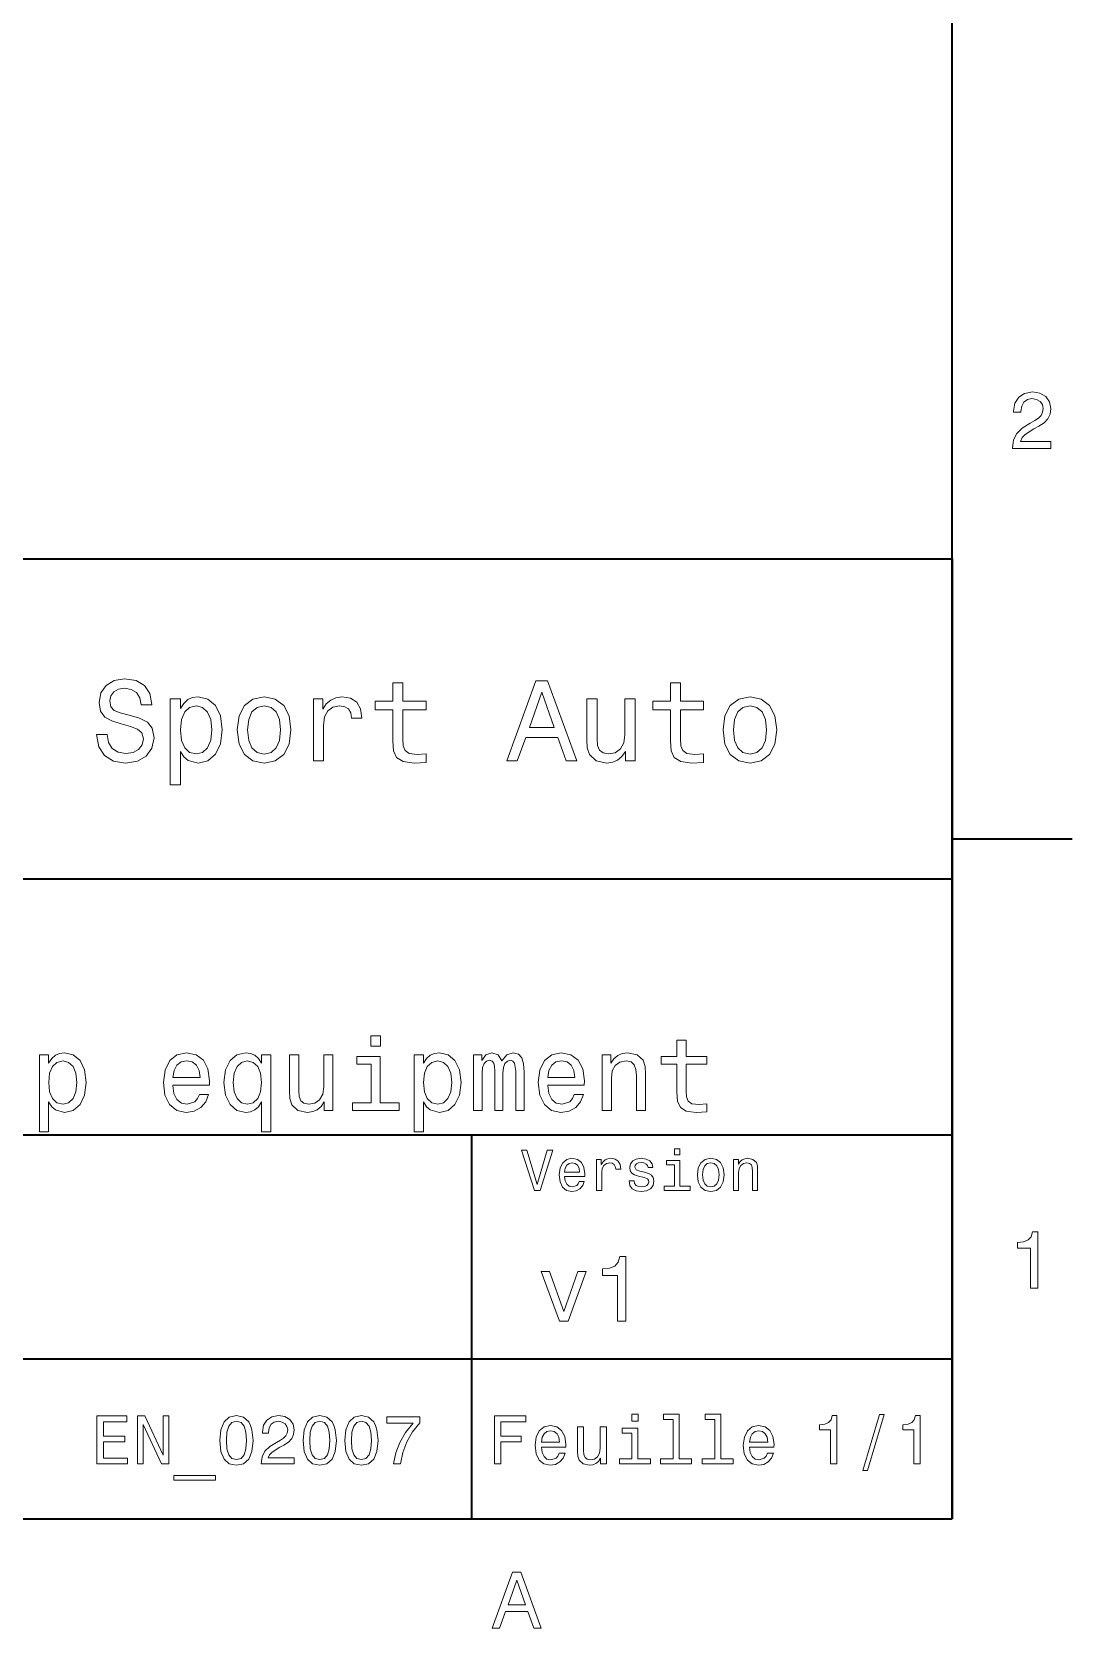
# Model space of a CAD drawing. Extents: x 0 to 297, y 0 to 210.
# Drawn here: x 229.5 to 294.5, y 3.2 to 103 of the extents above; entities that cross this region are included whole.
import ezdxf

# ---------------------------------------------------------------- set-up
doc = ezdxf.new("R2010")
doc.units = 0

msp = doc.modelspace()

# ---------------------------------------------------------------- linework, layer by layer
at = {"color": 7, "lineweight": 35}
for p, q in [((287, 10), (287, 200)), ((97, 70), (287, 70)), ((287, 70), (287, 10)), ((162, 50), (287, 50)), ((162, 34), (287, 34)), ((257, 10), (257, 34)), ((162, 20), (287, 20)), ((10, 10), (287, 10)), ((97, 10), (287, 10))]:
    msp.add_line(p, q, dxfattribs=at)
at = {"color": 7, "lineweight": 35, "ltscale": 0.1875}
msp.add_line((287, 52.5), (294.5, 52.5), dxfattribs=at)
at = {"color": 7, "lineweight": 13}
for points in [[(290.76947, 76.916786), (293.175079, 76.916786), (293.175079, 77.350502), (291.273773, 77.350502), (291.3797, 77.587532), (291.561249, 77.784218), (292.121033, 78.142288), (292.418579, 78.293587), (292.751434, 78.510445), (292.988464, 78.762604), (293.124634, 79.060158), (293.175079, 79.398056), (293.089355, 79.821686), (292.852325, 80.154541), (292.489197, 80.366356), (292.020172, 80.442001), (291.536041, 80.35627), (291.167877, 80.119232), (290.930847, 79.740997), (290.850159, 79.241714), (290.850159, 79.171112), (291.309082, 79.171112), (291.309082, 79.211456), (291.354462, 79.554398), (291.490631, 79.806557), (291.707489, 79.967941), (291.994965, 80.023415), (292.287476, 79.972984), (292.504333, 79.846901), (292.645538, 79.650215), (292.695984, 79.403099), (292.660675, 79.171112), (292.56485, 78.974426), (292.403473, 78.802956), (292.181549, 78.651657), (291.884003, 78.490273), (291.389771, 78.177589), (291.041779, 77.844742), (290.835022, 77.441284), (290.76947, 76.931915)], [(234.20462, 59.030979), (233.548996, 59.030979), (233.693085, 58.267288), (234.053314, 57.70533), (234.608078, 57.366714), (235.357361, 57.244236), (236.099426, 57.359509), (236.654175, 57.67651), (237.007202, 58.17363), (237.136902, 58.82925), (237.028824, 59.420029), (236.726227, 59.801872), (236.236313, 60.054031), (235.580704, 60.241352), (235.018738, 60.378242), (234.651306, 60.536743), (234.442368, 60.767288), (234.377533, 61.127522), (234.442368, 61.451729), (234.629684, 61.696686), (234.917877, 61.862389), (235.314133, 61.920029), (235.71759, 61.84798), (236.034592, 61.653458), (236.24353, 61.32925), (236.344391, 60.889767), (237, 60.889767), (237, 60.904179), (236.884735, 61.581409), (236.546112, 62.085732), (236.01297, 62.402737), (235.292511, 62.510807), (234.644104, 62.402737), (234.139771, 62.100143), (233.815567, 61.631844), (233.700287, 61.026657), (233.793961, 60.486309), (234.067734, 60.118874), (234.5, 59.873917), (235.09079, 59.6866), (235.674362, 59.520893), (236.113831, 59.362389), (236.380402, 59.131844), (236.47406, 58.757202), (236.387619, 58.375359), (236.164276, 58.087173), (235.825653, 57.907059), (235.386169, 57.849422), (234.896255, 57.928673), (234.521622, 58.159222), (234.283875, 58.533859)], [(252.05043, 60.579971), (252.05043, 58.64193), (252.093658, 58.015129), (252.29538, 57.582851), (252.698853, 57.330688), (253.383286, 57.244236), (254.132568, 57.280258), (254.132568, 57.827808), (253.585022, 57.78458), (253.087891, 57.842216), (252.82132, 58.022331), (252.706055, 58.324928), (252.684448, 58.75), (252.684448, 60.579971), (254.132568, 60.579971), (254.132568, 61.120316), (252.684448, 61.120316), (252.684448, 62.251438), (252.05043, 62.251438), (252.05043, 61.120316), (250.955322, 61.120316), (250.955322, 60.579971)], [(259.175781, 57.381123), (259.838623, 57.381123), (260.364563, 58.850864), (262.360229, 58.850864), (262.886169, 57.381123), (263.563416, 57.381123), (261.733429, 62.388329), (260.998566, 62.388329)], [(269.399109, 60.579971), (269.399109, 58.64193), (269.442352, 58.015129), (269.644073, 57.582851), (270.047546, 57.330688), (270.731995, 57.244236), (271.481262, 57.280258), (271.481262, 57.827808), (270.933716, 57.78458), (270.436584, 57.842216), (270.170013, 58.022331), (270.054749, 58.324928), (270.033142, 58.75), (270.033142, 60.579971), (271.481262, 60.579971), (271.481262, 61.120316), (270.033142, 61.120316), (270.033142, 62.251438), (269.399109, 62.251438), (269.399109, 61.120316), (268.304016, 61.120316), (268.304016, 60.579971)], [(238.786743, 60.652016), (238.786743, 61.25), (238.15274, 61.25), (238.15274, 55.882565), (238.786743, 55.882565), (238.786743, 57.971901), (239.010101, 57.633286), (239.262253, 57.409943), (239.896271, 57.244236), (240.50145, 57.381123), (240.976959, 57.791786), (241.286743, 58.440201), (241.402023, 59.319164), (241.286743, 60.190922), (240.976959, 60.839336), (240.50145, 61.242794), (239.896271, 61.386887), (239.550446, 61.343658), (239.255051, 61.206772), (239.002899, 60.976223)], [(242.338623, 59.311958), (242.453888, 58.432995), (242.785309, 57.78458), (243.311249, 57.381123), (244.017303, 57.244236), (244.716141, 57.381123), (245.242081, 57.777374), (245.573486, 58.425793), (245.695969, 59.311958), (245.573486, 60.190922), (245.242081, 60.846542), (244.716141, 61.242794), (244.017303, 61.386887), (243.311249, 61.242794), (242.785309, 60.839336), (242.453888, 60.190922)], [(247.100861, 57.381123), (247.734863, 57.381123), (247.734863, 59.592937), (247.799713, 60.12608), (247.994232, 60.507923), (248.311249, 60.738472), (248.736313, 60.817722), (249.053314, 60.767288), (249.291077, 60.623199), (249.435165, 60.378242), (249.485596, 60.046829), (250.126801, 60.046829), (250.040344, 60.630402), (249.802597, 61.048271), (249.406342, 61.30043), (248.865997, 61.386887), (248.498566, 61.32925), (248.181549, 61.185158), (247.900574, 60.940201), (247.677246, 60.608788), (247.677246, 61.25), (247.100861, 61.25)], [(260.595093, 59.463257), (261.365997, 61.667866), (262.136902, 59.463257)], [(267.194519, 61.25), (266.560516, 61.25), (266.560516, 59.016571), (266.488464, 58.497837), (266.279541, 58.123196), (265.955322, 57.892651), (265.530243, 57.820602), (265.19165, 57.878242), (264.975494, 58.051151), (264.853027, 58.346542), (264.824219, 58.764408), (264.824219, 61.25), (264.190186, 61.25), (264.190186, 58.706772), (264.211792, 58.195244), (264.348694, 57.770172), (264.766571, 57.381123), (265.436584, 57.244236), (265.796814, 57.294666), (266.106628, 57.424351), (266.373199, 57.647694), (266.589325, 57.971901), (266.589325, 57.381123), (267.194519, 57.381123)], [(272.698853, 59.311958), (272.814117, 58.432995), (273.145508, 57.78458), (273.671448, 57.381123), (274.377502, 57.244236), (275.076355, 57.381123), (275.602295, 57.777374), (275.933716, 58.425793), (276.056183, 59.311958), (275.933716, 60.190922), (275.602295, 60.846542), (275.076355, 61.242794), (274.377502, 61.386887), (273.671448, 61.242794), (273.145508, 60.839336), (272.814117, 60.190922)], [(239.788193, 57.8134), (239.363129, 57.907059), (239.053314, 58.195244), (238.858795, 58.663544), (238.793945, 59.319164), (238.858795, 59.967579), (239.053314, 60.435879), (239.363129, 60.716858), (239.788193, 60.817722), (240.177246, 60.716858), (240.48703, 60.428673), (240.681564, 59.960373), (240.753601, 59.319164), (240.681564, 58.67075), (240.48703, 58.195244), (240.177246, 57.907059)], [(242.98703, 59.319164), (243.05188, 59.967579), (243.253601, 60.435879), (243.57782, 60.72406), (244.017303, 60.824928), (244.449585, 60.72406), (244.773773, 60.443081), (244.97551, 59.967579), (245.047546, 59.319164), (244.97551, 58.663544), (244.773773, 58.188038), (244.449585, 57.899853), (244.017303, 57.806194), (243.57782, 57.899853), (243.253601, 58.188038), (243.05188, 58.663544)], [(273.34726, 59.319164), (273.412109, 59.967579), (273.613831, 60.435879), (273.938019, 60.72406), (274.377502, 60.824928), (274.809784, 60.72406), (275.134003, 60.443081), (275.335724, 59.967579), (275.407776, 59.319164), (275.335724, 58.663544), (275.134003, 58.188038), (274.809784, 57.899853), (274.377502, 57.806194), (273.938019, 57.899853), (273.613831, 58.188038), (273.412109, 58.663544)], [(251.293945, 40.185879), (250.690918, 40.185879), (250.690918, 39.537464), (251.293945, 39.537464)], [(269.812683, 38.409222), (269.812683, 36.664986), (269.851593, 36.100864), (270.033142, 35.711815), (270.39624, 35.484871), (271.012268, 35.407059), (271.686584, 35.43948), (271.686584, 35.932274), (271.193787, 35.893372), (270.746399, 35.945244), (270.50647, 36.107349), (270.40274, 36.379681), (270.383301, 36.762245), (270.383301, 38.409222), (271.686584, 38.409222), (271.686584, 38.895531), (270.383301, 38.895531), (270.383301, 39.913544), (269.812683, 39.913544), (269.812683, 38.895531), (268.827087, 38.895531), (268.827087, 38.409222)], [(230.551147, 38.474064), (230.551147, 39.012245), (229.98056, 39.012245), (229.98056, 34.181557), (230.551147, 34.181557), (230.551147, 36.061958), (230.752167, 35.757202), (230.979111, 35.556194), (231.549713, 35.407059), (232.094391, 35.530258), (232.522339, 35.899857), (232.801147, 36.483429), (232.904907, 37.274494), (232.801147, 38.059078), (232.522339, 38.642651), (232.094391, 39.005764), (231.549713, 39.135445), (231.23848, 39.096542), (230.972626, 38.973343), (230.745682, 38.76585)], [(238.319168, 37.105907), (240.601593, 37.105907), (240.608063, 37.371758), (240.504333, 38.117435), (240.219025, 38.675072), (239.765137, 39.012245), (239.162109, 39.135445), (238.572052, 39.005764), (238.118164, 38.642651), (237.82637, 38.052593), (237.722626, 37.274494), (237.819885, 36.476944), (238.111679, 35.893372), (238.559082, 35.530258), (239.142654, 35.407059), (239.648422, 35.491352), (240.0634, 35.711815), (240.368164, 36.061958), (240.543228, 36.528816), (239.979111, 36.528816), (239.862396, 36.269451), (239.693802, 36.074928), (239.213974, 35.919308), (238.844391, 35.990631), (238.565567, 36.217579), (238.384003, 36.587173), (238.319168, 37.086452)], [(243.863113, 38.474064), (243.662109, 38.76585), (243.43515, 38.973343), (243.169312, 39.090057), (242.864563, 39.135445), (242.3134, 39.005764), (241.885452, 38.642651), (241.606628, 38.059078), (241.509369, 37.274494), (241.606628, 36.483429), (241.885452, 35.899857), (242.3134, 35.530258), (242.864563, 35.407059), (243.169312, 35.445965), (243.42868, 35.556194), (243.655624, 35.757202), (243.863113, 36.061958), (243.863113, 34.181557), (244.433716, 34.181557), (244.433716, 39.012245), (243.863113, 39.012245)], [(248.311249, 39.012245), (247.740631, 39.012245), (247.740631, 37.002159), (247.675797, 36.535301), (247.487762, 36.198124), (247.195969, 35.990631), (246.813416, 35.925793), (246.508652, 35.977665), (246.314117, 36.133286), (246.203888, 36.399136), (246.177948, 36.775215), (246.177948, 39.012245), (245.607361, 39.012245), (245.607361, 36.723343), (245.626801, 36.262966), (245.75, 35.880402), (246.126083, 35.530258), (246.729111, 35.407059), (247.053314, 35.45245), (247.332138, 35.569164), (247.572052, 35.770172), (247.766571, 36.061958), (247.766571, 35.530258), (248.311249, 35.530258)], [(253.971909, 38.474064), (253.971909, 39.012245), (253.401306, 39.012245), (253.401306, 34.181557), (253.971909, 34.181557), (253.971909, 36.061958), (254.172913, 35.757202), (254.399857, 35.556194), (254.970459, 35.407059), (255.515137, 35.530258), (255.943085, 35.899857), (256.221924, 36.483429), (256.325653, 37.274494), (256.221924, 38.059078), (255.943085, 38.642651), (255.515137, 39.005764), (254.970459, 39.135445), (254.659225, 39.096542), (254.393372, 38.973343), (254.166428, 38.76585)], [(257.110229, 35.530258), (257.635437, 35.530258), (257.635437, 37.858067), (257.667877, 38.208214), (257.765137, 38.461094), (257.914276, 38.610229), (258.108795, 38.668587), (258.264404, 38.616714), (258.368164, 38.48703), (258.420044, 38.266571), (258.439484, 37.974781), (258.439484, 35.530258), (258.932281, 35.530258), (258.932281, 37.858067), (258.964691, 38.201729), (259.061951, 38.454609), (259.21759, 38.610229), (259.412109, 38.668587), (259.567719, 38.616714), (259.671478, 38.48703), (259.736328, 37.974781), (259.736328, 35.530258), (260.261536, 35.530258), (260.261536, 37.935879), (260.229126, 38.435158), (260.125366, 38.817722), (259.917877, 39.051151), (259.580688, 39.135445), (259.185181, 39.005764), (258.880402, 38.629681), (258.640503, 38.999279), (258.238464, 39.135445), (257.868896, 39.005764), (257.615997, 38.642651), (257.615997, 39.012245), (257.110229, 39.012245)], [(261.739929, 37.105907), (264.022339, 37.105907), (264.028809, 37.371758), (263.925079, 38.117435), (263.639771, 38.675072), (263.185883, 39.012245), (262.582855, 39.135445), (261.992798, 39.005764), (261.53891, 38.642651), (261.247131, 38.052593), (261.143372, 37.274494), (261.240631, 36.476944), (261.53241, 35.893372), (261.979828, 35.530258), (262.563416, 35.407059), (263.069153, 35.491352), (263.484161, 35.711815), (263.78891, 36.061958), (263.963989, 36.528816), (263.399841, 36.528816), (263.283142, 36.269451), (263.114563, 36.074928), (262.634735, 35.919308), (262.265137, 35.990631), (261.986328, 36.217579), (261.804749, 36.587173), (261.739929, 37.086452)], [(265.144104, 35.530258), (265.714691, 35.530258), (265.714691, 37.540344), (265.773071, 38.000721), (265.96109, 38.337894), (266.252869, 38.545387), (266.641937, 38.623199), (266.953186, 38.558357), (267.147705, 38.383286), (267.244965, 38.091499), (267.277374, 37.70245), (267.277374, 35.530258), (267.847992, 35.530258), (267.847992, 37.819164), (267.822052, 38.279537), (267.705322, 38.662102), (267.322754, 39.012245), (266.726227, 39.135445), (266.395538, 39.090057), (266.116699, 38.966858), (265.876801, 38.759365), (265.688782, 38.480545), (265.688782, 39.012245), (265.144104, 39.012245)], [(231.452454, 35.919308), (231.069885, 36.003601), (230.791077, 36.262966), (230.615997, 36.684437), (230.557648, 37.274494), (230.615997, 37.858067), (230.791077, 38.279537), (231.069885, 38.532421), (231.452454, 38.623199), (231.802597, 38.532421), (232.081421, 38.273052), (232.256485, 37.851585), (232.32132, 37.274494), (232.256485, 36.690922), (232.081421, 36.262966), (231.802597, 36.003601)], [(238.319168, 37.585735), (238.390488, 38.033138), (238.565567, 38.363831), (238.831421, 38.564842), (239.181549, 38.636166), (239.525223, 38.564842), (239.791077, 38.363831), (239.953171, 38.033138), (240.011536, 37.585735)], [(242.092941, 37.274494), (242.151306, 37.851585), (242.332855, 38.273052), (242.605194, 38.532421), (242.961823, 38.623199), (243.337891, 38.532421), (243.623199, 38.279537), (243.791779, 37.858067), (243.856628, 37.274494), (243.791779, 36.684437), (243.623199, 36.262966), (243.337891, 36.003601), (242.961823, 35.919308), (242.605194, 36.003601), (242.332855, 36.262966), (242.151306, 36.690922)], [(251.274506, 36.010086), (251.274506, 38.895531), (249.809082, 38.895531), (249.809082, 38.409222), (250.703888, 38.409222), (250.703888, 36.010086), (249.536743, 36.010086), (249.536743, 35.530258), (252.45462, 35.530258), (252.45462, 36.010086)], [(254.873199, 35.919308), (254.490631, 36.003601), (254.211823, 36.262966), (254.036743, 36.684437), (253.978394, 37.274494), (254.036743, 37.858067), (254.211823, 38.279537), (254.490631, 38.532421), (254.873199, 38.623199), (255.223343, 38.532421), (255.502167, 38.273052), (255.677246, 37.851585), (255.742081, 37.274494), (255.677246, 36.690922), (255.502167, 36.262966), (255.223343, 36.003601)], [(261.739929, 37.585735), (261.811249, 38.033138), (261.986328, 38.363831), (262.252167, 38.564842), (262.602295, 38.636166), (262.945984, 38.564842), (263.211823, 38.363831), (263.373932, 38.033138), (263.432281, 37.585735)], [(261.71109, 33.03458), (261.08429, 30.905619), (260.439484, 33.03458), (260.09726, 33.03458), (260.904175, 30.530979), (261.264404, 30.530979), (262.053314, 33.03458)], [(269.992798, 33.117435), (269.657776, 33.117435), (269.657776, 32.757202), (269.992798, 32.757202)], [(262.784576, 31.40634), (264.052582, 31.40634), (264.056183, 31.554033), (263.998566, 31.9683), (263.840057, 32.278099), (263.587891, 32.465416), (263.252869, 32.533859), (262.925079, 32.461815), (262.672913, 32.260086), (262.510803, 31.932276), (262.453156, 31.5), (262.507202, 31.056915), (262.669312, 30.732708), (262.917877, 30.530979), (263.242065, 30.462536), (263.523041, 30.509365), (263.753601, 30.631844), (263.922913, 30.826368), (264.020172, 31.085733), (263.706787, 31.085733), (263.641937, 30.941643), (263.548279, 30.833572), (263.281708, 30.747118), (263.076355, 30.786743), (262.921478, 30.912823), (262.820618, 31.118155), (262.784576, 31.395533)], [(262.784576, 31.672911), (262.824219, 31.921469), (262.921478, 32.105186), (263.069153, 32.216858), (263.263702, 32.256485), (263.45462, 32.216858), (263.602295, 32.105186), (263.692352, 31.921469), (263.724792, 31.672911)], [(264.794678, 30.530979), (265.111664, 30.530979), (265.111664, 31.636887), (265.144104, 31.903458), (265.241364, 32.094379), (265.399841, 32.209652), (265.612396, 32.249279), (265.770905, 32.224064), (265.889771, 32.152016), (265.961823, 32.029537), (265.98703, 31.863832), (266.307648, 31.863832), (266.264404, 32.155621), (266.145538, 32.364552), (265.947418, 32.490635), (265.677246, 32.533859), (265.49353, 32.505043), (265.335022, 32.432995), (265.194519, 32.310516), (265.082855, 32.144814), (265.082855, 32.465416), (264.794678, 32.465416)], [(267.791779, 31.658501), (267.485596, 31.730547), (267.258636, 31.8134), (267.182983, 31.982708), (267.20462, 32.101585), (267.280273, 32.188038), (267.40274, 32.242073), (267.579254, 32.263687), (267.748566, 32.242073), (267.881836, 32.177231), (267.968292, 32.079971), (268.004333, 31.950287), (268.314117, 31.950287), (268.314117, 31.957493), (268.260101, 32.191643), (268.112396, 32.375359), (267.881836, 32.490635), (267.579254, 32.533859), (267.273041, 32.490635), (267.049713, 32.371758), (266.90921, 32.195244), (266.865997, 31.971901), (266.898407, 31.755764), (266.999268, 31.604465), (267.164978, 31.496397), (267.406342, 31.420748), (267.759369, 31.334293), (267.975494, 31.244236), (268.033142, 31.17219), (268.054749, 31.064121), (268.022339, 30.930836), (267.935883, 30.829971), (267.79538, 30.765129), (267.608063, 30.743515), (267.409943, 30.765129), (267.265839, 30.840778), (267.168579, 30.963255), (267.128967, 31.132565), (266.822754, 31.132565), (266.873199, 30.844379), (267.020905, 30.635447), (267.255035, 30.509365), (267.579254, 30.462536), (267.917877, 30.509365), (268.166412, 30.635447), (268.317719, 30.837175), (268.371765, 31.100143), (268.332123, 31.327089), (268.220459, 31.481987), (268.036743, 31.582851)], [(269.981995, 30.79755), (269.981995, 32.400574), (269.167877, 32.400574), (269.167877, 32.130402), (269.664978, 32.130402), (269.664978, 30.79755), (269.016571, 30.79755), (269.016571, 30.530979), (270.637604, 30.530979), (270.637604, 30.79755)], [(271.087891, 31.496397), (271.145538, 31.056915), (271.311249, 30.732708), (271.574219, 30.530979), (271.927246, 30.462536), (272.276672, 30.530979), (272.539612, 30.729107), (272.705322, 31.053314), (272.766571, 31.496397), (272.705322, 31.935879), (272.539612, 32.263687), (272.276672, 32.461815), (271.927246, 32.533859), (271.574219, 32.461815), (271.311249, 32.260086), (271.145538, 31.935879)], [(271.412109, 31.5), (271.444519, 31.824207), (271.54538, 32.058357), (271.707489, 32.20245), (271.927246, 32.25288), (272.143372, 32.20245), (272.305481, 32.061958), (272.406342, 31.824207), (272.442352, 31.5), (272.406342, 31.17219), (272.305481, 30.934437), (272.143372, 30.790344), (271.927246, 30.743515), (271.707489, 30.790344), (271.54538, 30.934437), (271.444519, 31.17219)], [(273.350159, 30.530979), (273.667145, 30.530979), (273.667145, 31.647694), (273.699554, 31.903458), (273.804047, 32.090778), (273.966125, 32.206051), (274.182281, 32.249279), (274.355194, 32.213257), (274.463257, 32.115993), (274.517303, 31.95389), (274.535309, 31.737751), (274.535309, 30.530979), (274.852295, 30.530979), (274.852295, 31.802593), (274.837891, 32.058357), (274.773041, 32.270893), (274.560516, 32.465416), (274.229095, 32.533859), (274.04538, 32.508644), (273.890503, 32.440201), (273.757202, 32.324928), (273.65274, 32.170029), (273.65274, 32.465416), (273.350159, 32.465416)], [(291.909241, 24.416786), (292.368164, 24.416786), (292.368164, 27.942001), (292.025208, 27.942001), (291.934448, 27.634365), (291.752899, 27.427593), (291.475525, 27.306557), (291.092224, 27.266211), (291.092224, 26.90814), (291.909241, 26.90814)], [(266.100861, 22.360231), (266.625366, 22.360231), (266.625366, 26.38905), (266.233429, 26.38905), (266.129669, 26.037464), (265.92218, 25.801153), (265.605194, 25.662825), (265.167145, 25.616714), (265.167145, 25.207493), (266.100861, 25.207493)], [(262.469727, 22.360231), (263.005768, 22.360231), (264.135437, 25.455332), (263.610962, 25.455332), (262.740631, 22.959656), (261.853027, 25.455332), (261.322754, 25.455332)], [(233.574921, 13.428675), (235.476944, 13.428675), (235.476944, 13.791787), (233.97261, 13.791787), (233.97261, 14.807637), (235.312668, 14.807637), (235.312668, 15.166427), (233.97261, 15.166427), (233.97261, 16.065563), (235.442352, 16.065563), (235.442352, 16.428675), (233.574921, 16.428675)], [(236.099411, 13.428675), (236.458206, 13.428675), (236.458206, 15.888329), (237.608063, 13.428675), (238.070602, 13.428675), (238.070602, 16.428675), (237.707489, 16.428675), (237.707489, 13.969021), (236.570602, 16.428675), (236.099411, 16.428675)], [(241.247833, 14.894093), (241.312668, 14.215418), (241.515839, 13.731268), (241.840057, 13.43732), (242.289612, 13.342219), (242.734863, 13.43732), (243.059067, 13.731268), (243.257919, 14.215418), (243.327087, 14.894093), (243.257919, 15.568444), (243.175781, 15.836456), (243.059067, 16.056917), (242.734863, 16.350864), (242.289612, 16.450289), (241.840057, 16.350864), (241.515839, 16.052593), (241.312668, 15.568444)], [(241.662811, 14.894093), (241.697403, 15.417148), (241.805466, 15.793228), (242, 16.013689), (242.289612, 16.091499), (242.574921, 16.013689), (242.76944, 15.793228), (242.877518, 15.417148), (242.912094, 14.894093), (242.877518, 14.366715), (242.76944, 13.990634), (242.574921, 13.770173), (242.289612, 13.696686), (242, 13.770173), (241.805466, 13.990634), (241.697403, 14.366715)], [(243.837173, 13.428675), (245.899124, 13.428675), (245.899124, 13.800432), (244.26944, 13.800432), (244.360229, 14.003603), (244.515839, 14.172191), (244.995667, 14.479107), (245.250717, 14.60879), (245.536011, 14.794669), (245.739182, 15.010807), (245.855896, 15.26585), (245.899124, 15.555476), (245.825638, 15.918589), (245.622467, 16.203892), (245.311234, 16.385447), (244.90921, 16.450289), (244.494232, 16.376802), (244.178665, 16.173632), (243.975494, 15.849424), (243.906342, 15.421471), (243.906342, 15.360951), (244.299713, 15.360951), (244.299713, 15.395534), (244.338608, 15.689482), (244.455322, 15.905621), (244.641205, 16.043949), (244.887604, 16.091499), (245.138321, 16.048271), (245.324203, 15.940203), (245.445236, 15.771614), (245.488464, 15.559799), (245.458206, 15.360951), (245.376068, 15.192364), (245.237747, 15.045389), (245.047546, 14.915707), (244.792496, 14.777378), (244.368866, 14.509366), (244.070602, 14.224064), (243.893372, 13.878242), (243.837173, 13.441643)], [(246.452438, 14.894093), (246.517288, 14.215418), (246.720459, 13.731268), (247.044662, 13.43732), (247.494232, 13.342219), (247.939468, 13.43732), (248.263687, 13.731268), (248.462524, 14.215418), (248.531693, 14.894093), (248.462524, 15.568444), (248.380402, 15.836456), (248.263687, 16.056917), (247.939468, 16.350864), (247.494232, 16.450289), (247.044662, 16.350864), (246.720459, 16.052593), (246.517288, 15.568444)], [(246.867432, 14.894093), (246.902008, 15.417148), (247.010086, 15.793228), (247.204605, 16.013689), (247.494232, 16.091499), (247.779526, 16.013689), (247.97406, 15.793228), (248.082123, 15.417148), (248.116714, 14.894093), (248.082123, 14.366715), (247.97406, 13.990634), (247.779526, 13.770173), (247.494232, 13.696686), (247.204605, 13.770173), (247.010086, 13.990634), (246.902008, 14.366715)], [(249.054749, 14.894093), (249.119583, 14.215418), (249.322754, 13.731268), (249.646973, 13.43732), (250.096527, 13.342219), (250.541779, 13.43732), (250.865982, 13.731268), (251.064835, 14.215418), (251.134003, 14.894093), (251.064835, 15.568444), (250.982697, 15.836456), (250.865982, 16.056917), (250.541779, 16.350864), (250.096527, 16.450289), (249.646973, 16.350864), (249.322754, 16.052593), (249.119583, 15.568444)], [(249.469727, 14.894093), (249.504318, 15.417148), (249.612381, 15.793228), (249.806915, 16.013689), (250.096527, 16.091499), (250.381836, 16.013689), (250.576355, 15.793228), (250.684433, 15.417148), (250.719009, 14.894093), (250.684433, 14.366715), (250.576355, 13.990634), (250.381836, 13.770173), (250.096527, 13.696686), (249.806915, 13.770173), (249.612381, 13.990634), (249.504318, 14.366715)], [(252.097977, 13.428675), (252.534576, 13.428675), (252.677231, 14.141932), (252.927948, 14.807637), (253.28241, 15.425793), (253.744949, 16.005043), (253.744949, 16.363834), (251.687317, 16.363834), (251.687317, 15.970462), (253.329971, 15.970462), (252.854462, 15.386889), (252.495667, 14.777378), (252.244949, 14.128963)], [(258.414978, 13.428675), (258.817017, 13.428675), (258.817017, 14.807637), (260.079254, 14.807637), (260.079254, 15.166427), (258.817017, 15.166427), (258.817017, 16.065563), (260.368866, 16.065563), (260.368866, 16.428675), (258.414978, 16.428675)], [(267.389038, 16.532421), (266.98703, 16.532421), (266.98703, 16.100145), (267.389038, 16.100145)], [(269.572052, 16.212536), (269.572052, 13.748559), (268.789612, 13.748559), (268.789612, 13.428675), (270.73056, 13.428675), (270.73056, 13.748559), (269.952454, 13.748559), (269.952454, 16.532421), (268.975494, 16.532421), (268.975494, 16.212536)], [(272.174347, 16.212536), (272.174347, 13.748559), (271.391937, 13.748559), (271.391937, 13.428675), (273.332855, 13.428675), (273.332855, 13.748559), (272.554749, 13.748559), (272.554749, 16.532421), (271.57782, 16.532421), (271.57782, 16.212536)], [(279.416443, 13.428675), (279.809814, 13.428675), (279.809814, 16.450289), (279.515839, 16.450289), (279.438049, 16.1866), (279.28241, 16.009367), (279.044678, 15.905621), (278.716125, 15.871038), (278.716125, 15.564121), (279.416443, 15.564121)], [(281.42218, 13.026657), (281.720459, 13.026657), (282.766571, 16.510807), (282.463989, 16.510807)], [(284.621033, 13.428675), (285.014404, 13.428675), (285.014404, 16.450289), (284.720459, 16.450289), (284.642639, 16.1866), (284.48703, 16.009367), (284.249268, 15.905621), (283.920746, 15.871038), (283.920746, 15.564121), (284.621033, 15.564121)], [(261.341492, 14.479107), (262.863098, 14.479107), (262.867432, 14.656341), (262.798279, 15.153459), (262.608063, 15.525217), (262.305481, 15.75), (261.903473, 15.832133), (261.510101, 15.745678), (261.207489, 15.503603), (261.01297, 15.110231), (260.943817, 14.591499), (261.008636, 14.059798), (261.203156, 13.67075), (261.501434, 13.428675), (261.890503, 13.346542), (262.227661, 13.402739), (262.504333, 13.549712), (262.707489, 13.783141), (262.824219, 14.09438), (262.44812, 14.09438), (262.370331, 13.92147), (262.257935, 13.791787), (261.938049, 13.688041), (261.69165, 13.735591), (261.505768, 13.886888), (261.384735, 14.133286), (261.341492, 14.466139)], [(261.341492, 14.798992), (261.389038, 15.097262), (261.505768, 15.317724), (261.682983, 15.45173), (261.916412, 15.49928), (262.145538, 15.45173), (262.322754, 15.317724), (262.430847, 15.097262), (262.469727, 14.798992)], [(265.400574, 15.75), (265.020172, 15.75), (265.020172, 14.409943), (264.976959, 14.098703), (264.851593, 13.873919), (264.657074, 13.735591), (264.402008, 13.692364), (264.198853, 13.726946), (264.069153, 13.830692), (263.995667, 14.007925), (263.978394, 14.258646), (263.978394, 15.75), (263.597992, 15.75), (263.597992, 14.224064), (263.610962, 13.917148), (263.693085, 13.662104), (263.943817, 13.428675), (264.345825, 13.346542), (264.561951, 13.376801), (264.747833, 13.454611), (264.907776, 13.588617), (265.037476, 13.783141), (265.037476, 13.428675), (265.400574, 13.428675)], [(267.376068, 13.748559), (267.376068, 15.672191), (266.399139, 15.672191), (266.399139, 15.347983), (266.995667, 15.347983), (266.995667, 13.748559), (266.21759, 13.748559), (266.21759, 13.428675), (268.162811, 13.428675), (268.162811, 13.748559)], [(274.353027, 14.479107), (275.874634, 14.479107), (275.878967, 14.656341), (275.809814, 15.153459), (275.619598, 15.525217), (275.317017, 15.75), (274.914978, 15.832133), (274.521606, 15.745678), (274.219025, 15.503603), (274.024506, 15.110231), (273.955322, 14.591499), (274.020172, 14.059798), (274.214691, 13.67075), (274.51297, 13.428675), (274.902008, 13.346542), (275.239197, 13.402739), (275.515839, 13.549712), (275.719025, 13.783141), (275.835724, 14.09438), (275.459656, 14.09438), (275.381836, 13.92147), (275.26944, 13.791787), (274.949554, 13.688041), (274.703186, 13.735591), (274.517303, 13.886888), (274.39624, 14.133286), (274.353027, 14.466139)], [(274.353027, 14.798992), (274.400574, 15.097262), (274.517303, 15.317724), (274.694519, 15.45173), (274.927948, 15.49928), (275.157074, 15.45173), (275.33429, 15.317724), (275.442352, 15.097262), (275.481262, 14.798992)], [(238.386154, 12.711096), (238.386154, 12.408502), (240.988464, 12.408502), (240.988464, 12.711096)], [(258.266846, 3.166787), (258.730835, 3.166787), (259.098999, 4.195605), (260.495972, 4.195605), (260.864105, 3.166787), (261.338165, 3.166787), (260.05719, 6.67183), (259.542786, 6.67183)], [(259.260376, 4.624279), (259.799988, 6.167507), (260.33963, 4.624279)]]:
    msp.add_lwpolyline(points, close=True, dxfattribs=at)

doc.saveas('drawing.dxf')
